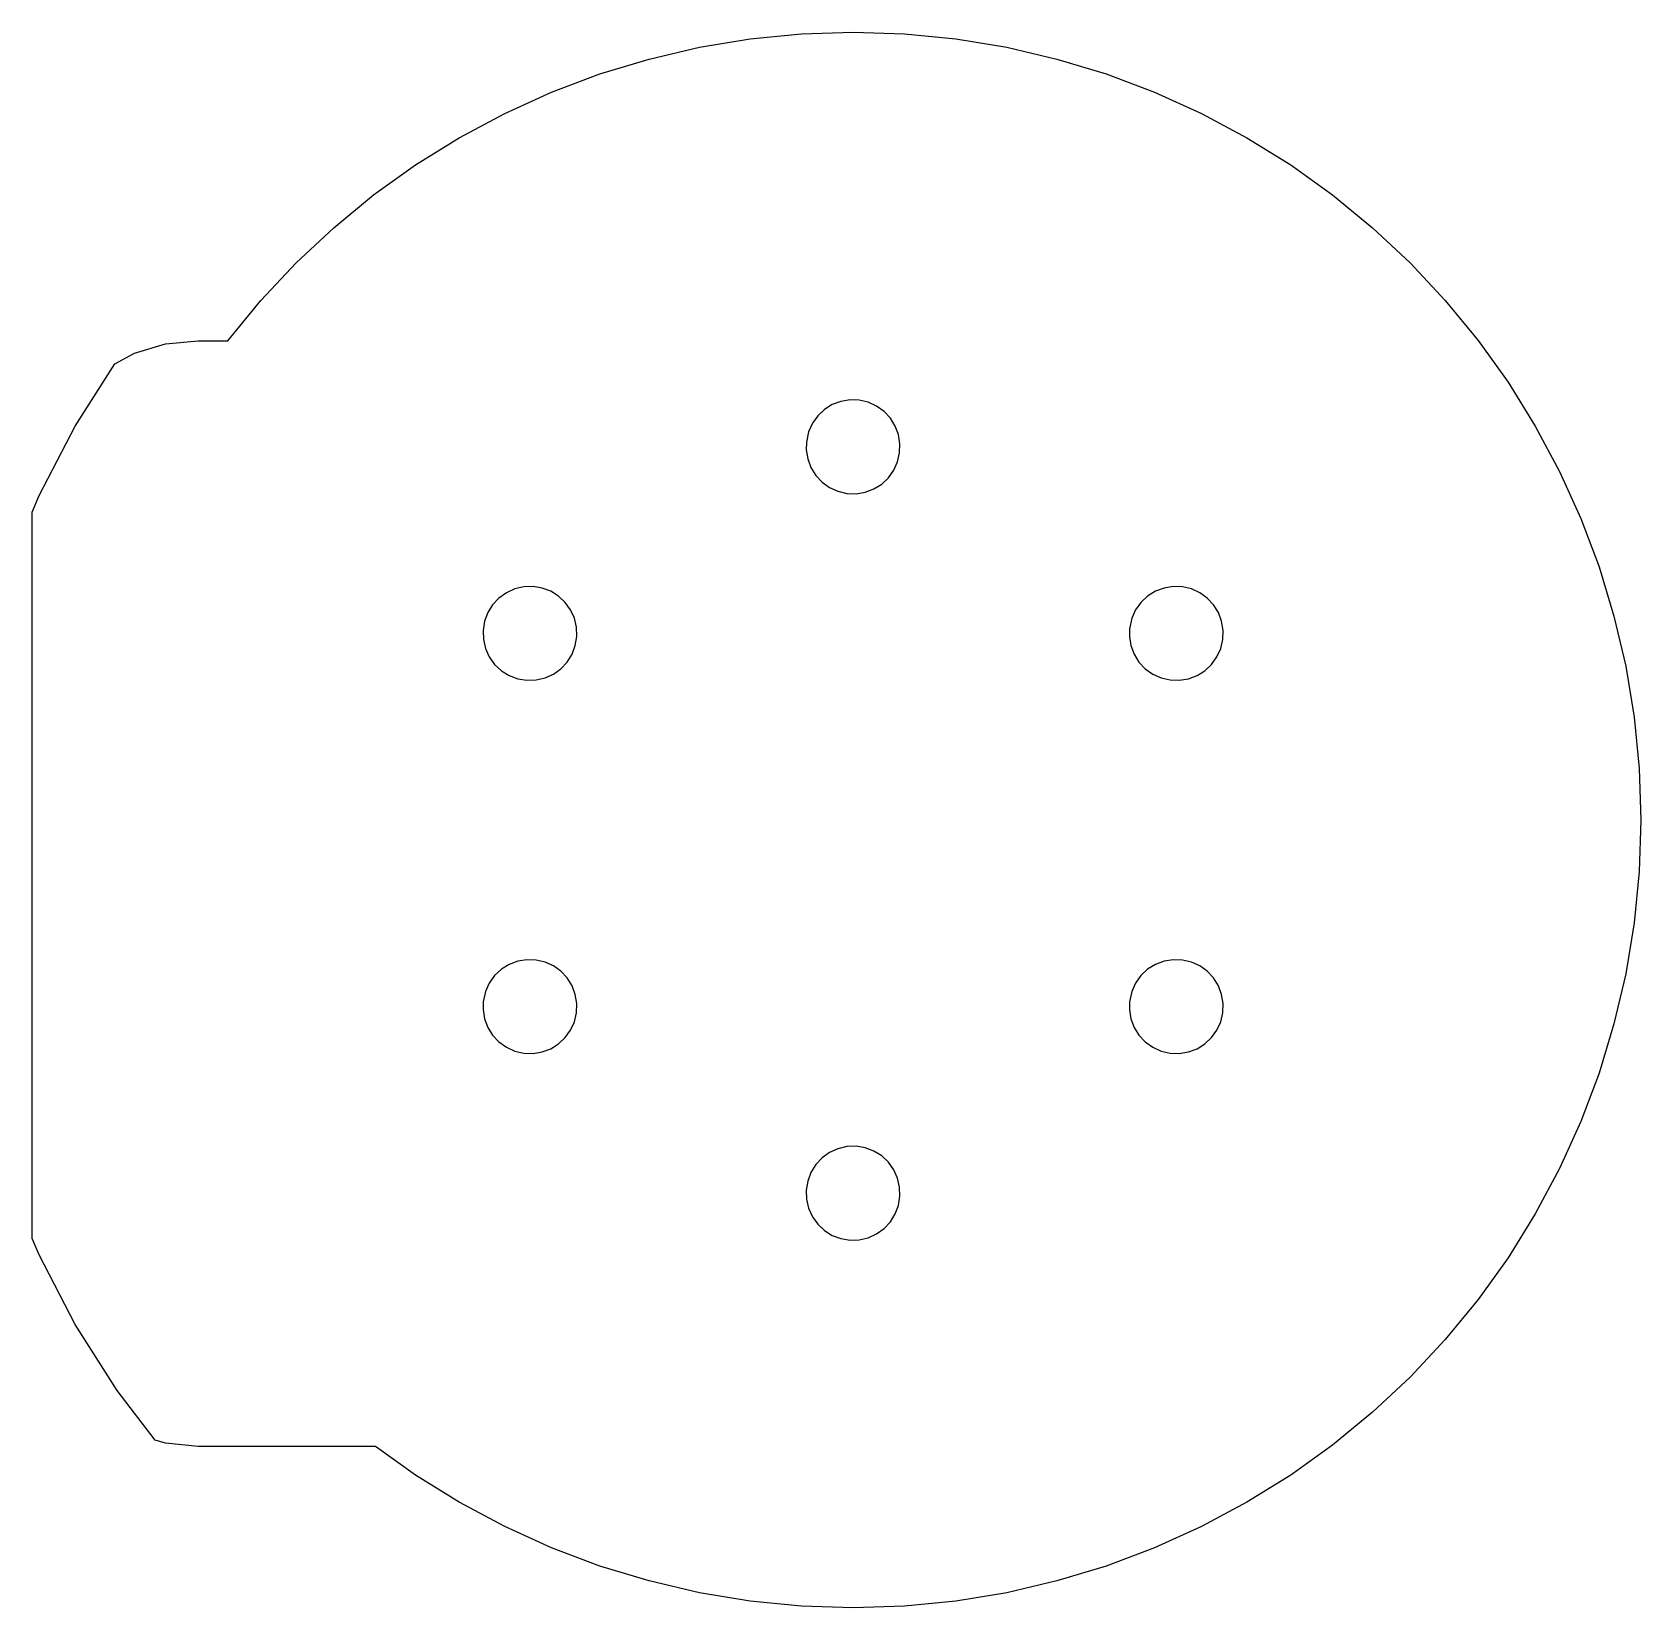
# Model space of a CAD drawing. Header units: millimetres. Extents: x 0 to 58.2, y 0 to 57.
import ezdxf

# ---------------------------------------------------------------- set-up
doc = ezdxf.new("R2010")
doc.units = ezdxf.units.MM
doc.layers.add('CUT', color=1, linetype='Continuous')

msp = doc.modelspace()

# ---------------------------------------------------------------- linework, layer by layer
at = {"layer": 'CUT'}
for points in [[(0, 13.361), (0, 39.639), (0.247, 40.234), (1.556, 42.749), (2.992, 45.003), (3.704, 45.384), (4.829, 45.725), (6, 45.84), (7.083, 45.84), (8.273, 47.291), (9.547, 48.653), (10.909, 49.927), (12.35, 51.111), (13.866, 52.197), (15.45, 53.182), (17.095, 54.061), (18.794, 54.831), (20.539, 55.488), (22.324, 56.029), (24.14, 56.452), (25.98, 56.756), (27.836, 56.939), (29.7, 57), (31.564, 56.939), (33.42, 56.756), (35.26, 56.452), (37.076, 56.029), (38.861, 55.488), (40.606, 54.831), (42.305, 54.061), (43.95, 53.182), (45.534, 52.197), (47.05, 51.111), (48.491, 49.927), (49.853, 48.653), (51.127, 47.291), (52.311, 45.85), (53.397, 44.334), (54.382, 42.75), (55.261, 41.105), (56.031, 39.406), (56.688, 37.661), (57.229, 35.876), (57.652, 34.06), (57.956, 32.22), (58.139, 30.364), (58.2, 28.5), (58.139, 26.636), (57.956, 24.78), (57.652, 22.94), (57.229, 21.124), (56.688, 19.339), (56.031, 17.594), (55.261, 15.895), (54.382, 14.25), (53.397, 12.666), (52.311, 11.15), (51.127, 9.709), (49.853, 8.347), (48.491, 7.073), (47.05, 5.889), (45.534, 4.803), (43.95, 3.818), (42.305, 2.939), (40.606, 2.169), (38.861, 1.512), (37.076, 0.971), (35.26, 0.548), (33.42, 0.244), (31.564, 0.061), (29.7, 0), (27.836, 0.061), (25.98, 0.244), (24.14, 0.548), (22.324, 0.971), (20.539, 1.512), (18.794, 2.169), (17.095, 2.939), (15.45, 3.818), (13.866, 4.803), (12.419, 5.84), (6, 5.84), (4.829, 5.956), (4.452, 6.07), (3.079, 7.86), (1.556, 10.251), (0.247, 12.766), (0, 13.361)], [(28.009, 42.167), (28.004, 41.889), (28.058, 41.56), (28.175, 41.248), (28.351, 40.965), (28.579, 40.722), (28.85, 40.528), (29.154, 40.39), (29.478, 40.315), (29.811, 40.304), (30.14, 40.358), (30.452, 40.475), (30.735, 40.651), (30.978, 40.879), (31.172, 41.15), (31.31, 41.454), (31.385, 41.778), (31.396, 42.111), (31.342, 42.44), (31.225, 42.752), (31.049, 43.035), (30.821, 43.278), (30.55, 43.472), (30.246, 43.61), (29.922, 43.685), (29.589, 43.696), (29.26, 43.642), (28.948, 43.525), (28.665, 43.349), (28.422, 43.121), (28.228, 42.85), (28.09, 42.546), (28.009, 42.167)], [(16.312, 35.361), (16.323, 35.028), (16.399, 34.704), (16.536, 34.4), (16.731, 34.129), (16.974, 33.901), (17.257, 33.725), (17.569, 33.608), (17.897, 33.554), (18.231, 33.565), (18.555, 33.64), (18.859, 33.778), (19.13, 33.972), (19.357, 34.215), (19.533, 34.498), (19.651, 34.81), (19.705, 35.139), (19.694, 35.472), (19.618, 35.796), (19.481, 36.1), (19.287, 36.371), (19.044, 36.599), (18.761, 36.775), (18.449, 36.892), (18.12, 36.946), (17.787, 36.935), (17.462, 36.86), (17.159, 36.722), (16.888, 36.528), (16.66, 36.285), (16.484, 36.002), (16.367, 35.69), (16.312, 35.361)], [(39.7, 35.417), (39.695, 35.139), (39.749, 34.81), (39.867, 34.498), (40.043, 34.215), (40.27, 33.972), (40.541, 33.778), (40.845, 33.64), (41.169, 33.565), (41.503, 33.554), (41.831, 33.608), (42.143, 33.725), (42.426, 33.901), (42.669, 34.129), (42.864, 34.4), (43.001, 34.704), (43.077, 35.028), (43.088, 35.361), (43.033, 35.69), (42.916, 36.002), (42.74, 36.285), (42.512, 36.528), (42.241, 36.722), (41.938, 36.86), (41.613, 36.935), (41.28, 36.946), (40.951, 36.892), (40.639, 36.775), (40.356, 36.599), (40.113, 36.371), (39.919, 36.1), (39.782, 35.796), (39.7, 35.417)], [(16.318, 21.917), (16.312, 21.639), (16.367, 21.31), (16.484, 20.998), (16.66, 20.715), (16.888, 20.472), (17.159, 20.278), (17.462, 20.14), (17.787, 20.065), (18.12, 20.054), (18.449, 20.108), (18.761, 20.225), (19.044, 20.401), (19.287, 20.629), (19.481, 20.9), (19.618, 21.204), (19.694, 21.528), (19.705, 21.861), (19.651, 22.19), (19.533, 22.502), (19.357, 22.785), (19.13, 23.028), (18.859, 23.222), (18.555, 23.36), (18.231, 23.435), (17.897, 23.446), (17.569, 23.392), (17.257, 23.275), (16.974, 23.099), (16.731, 22.871), (16.536, 22.6), (16.399, 22.296), (16.318, 21.917)], [(39.7, 21.917), (39.695, 21.639), (39.749, 21.31), (39.867, 20.998), (40.043, 20.715), (40.27, 20.472), (40.541, 20.278), (40.845, 20.14), (41.169, 20.065), (41.503, 20.054), (41.831, 20.108), (42.143, 20.225), (42.426, 20.401), (42.669, 20.629), (42.864, 20.9), (43.001, 21.204), (43.077, 21.528), (43.088, 21.861), (43.033, 22.19), (42.916, 22.502), (42.74, 22.785), (42.512, 23.028), (42.241, 23.222), (41.938, 23.36), (41.613, 23.435), (41.28, 23.446), (40.951, 23.392), (40.639, 23.275), (40.356, 23.099), (40.113, 22.871), (39.919, 22.6), (39.782, 22.296), (39.7, 21.917)], [(28.004, 15.111), (28.015, 14.778), (28.09, 14.454), (28.228, 14.15), (28.422, 13.879), (28.665, 13.651), (28.948, 13.475), (29.26, 13.358), (29.589, 13.304), (29.922, 13.315), (30.246, 13.39), (30.55, 13.528), (30.821, 13.722), (31.049, 13.965), (31.225, 14.248), (31.342, 14.56), (31.396, 14.889), (31.385, 15.222), (31.31, 15.546), (31.172, 15.85), (30.978, 16.121), (30.735, 16.349), (30.452, 16.525), (30.14, 16.642), (29.811, 16.696), (29.478, 16.685), (29.154, 16.61), (28.85, 16.472), (28.579, 16.278), (28.351, 16.035), (28.175, 15.752), (28.058, 15.44), (28.004, 15.111)]]:
    msp.add_lwpolyline(points, close=True, dxfattribs=at)

doc.saveas('drawing.dxf')
